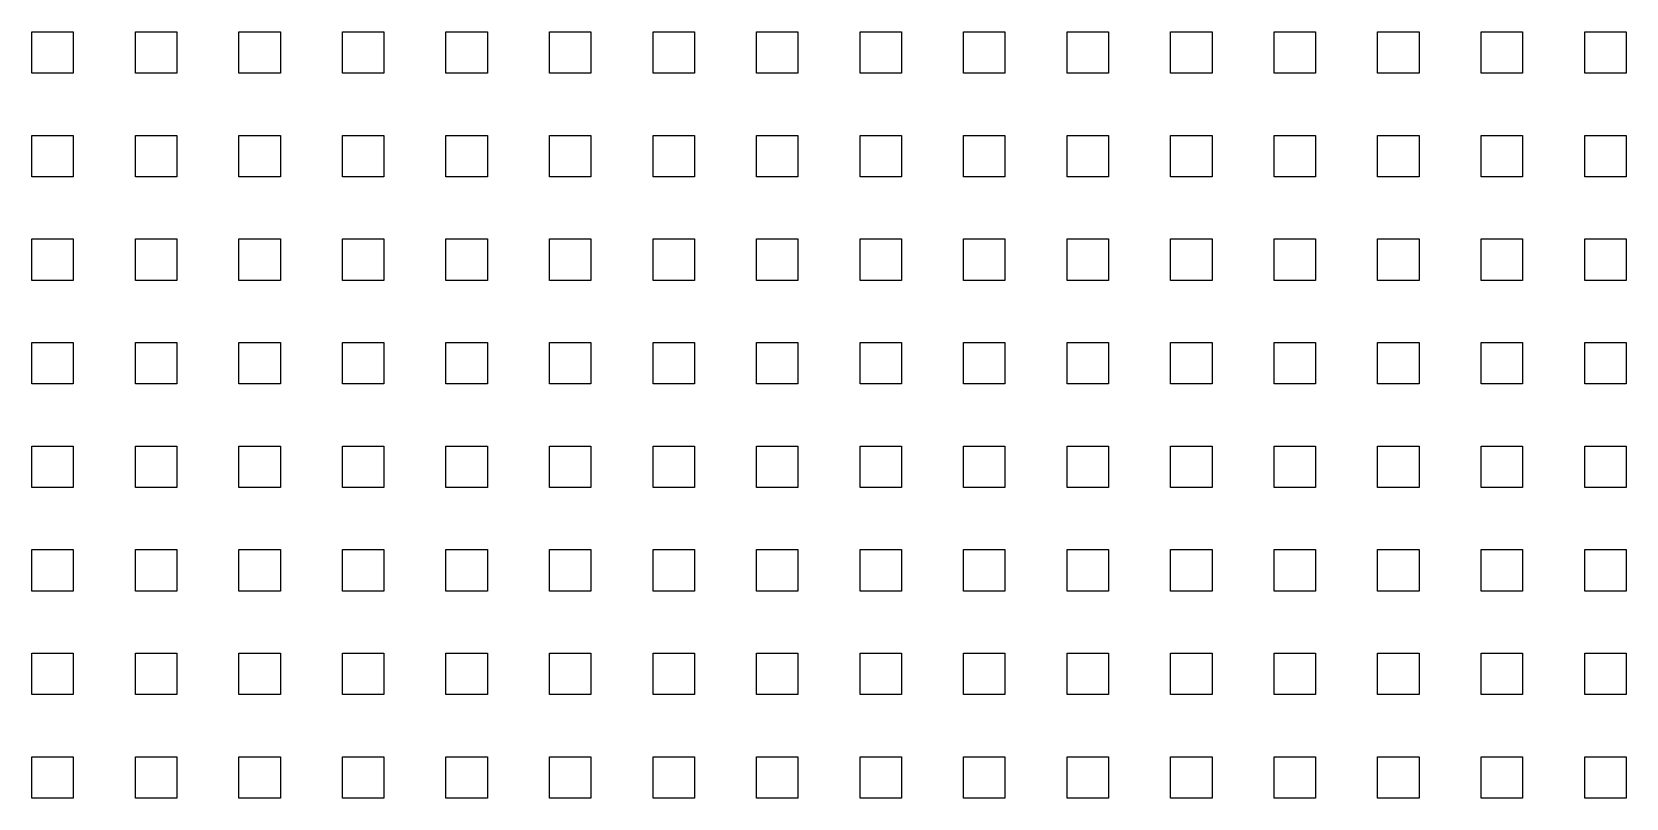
# Model space of a CAD drawing. Extents: x 0 to 780, y -350 to 670.
# Drawn here: x 540 to 547.7, y 461.5 to 465.2 of the extents above; entities that cross this region are included whole.
import ezdxf

# ---------------------------------------------------------------- set-up
doc = ezdxf.new("R2010")
doc.units = 0
for name, color, linetype in [('layer001', 2, 'CONTINUOUS'), ('layer002', 3, 'CONTINUOUS'), ('layer003', 4, 'CONTINUOUS'), ('layer005', 6, 'CONTINUOUS'), ('layer006', 7, 'CONTINUOUS'), ('layer007', 8, 'CONTINUOUS'), ('layer008', 9, 'CONTINUOUS'), ('layer013', 14, 'CONTINUOUS'), ('layer014', 15, 'CONTINUOUS'), ('layer017', 18, 'CONTINUOUS'), ('layer020', 21, 'CONTINUOUS'), ('layer021', 22, 'CONTINUOUS'), ('layer023', 24, 'CONTINUOUS'), ('layer025', 26, 'CONTINUOUS'), ('layer029', 30, 'CONTINUOUS'), ('layer032', 33, 'CONTINUOUS'), ('layer033', 34, 'CONTINUOUS'), ('layer034', 35, 'CONTINUOUS'), ('layer035', 36, 'CONTINUOUS'), ('layer037', 38, 'CONTINUOUS'), ('layer038', 39, 'CONTINUOUS'), ('layer039', 40, 'CONTINUOUS'), ('layer041', 42, 'CONTINUOUS'), ('layer043', 44, 'CONTINUOUS'), ('layer046', 47, 'CONTINUOUS'), ('layer047', 48, 'CONTINUOUS'), ('layer048', 49, 'CONTINUOUS'), ('layer049', 50, 'CONTINUOUS'), ('layer050', 51, 'CONTINUOUS'), ('layer051', 52, 'CONTINUOUS'), ('layer052', 53, 'CONTINUOUS'), ('layer053', 54, 'CONTINUOUS'), ('layer054', 55, 'CONTINUOUS'), ('layer057', 58, 'CONTINUOUS'), ('layer058', 59, 'CONTINUOUS'), ('layer059', 60, 'CONTINUOUS'), ('layer060', 61, 'CONTINUOUS'), ('layer061', 62, 'CONTINUOUS'), ('layer062', 63, 'CONTINUOUS'), ('layer063', 64, 'CONTINUOUS'), ('layer070', 71, 'CONTINUOUS'), ('layer071', 72, 'CONTINUOUS'), ('layer072', 73, 'CONTINUOUS'), ('layer073', 74, 'CONTINUOUS'), ('layer074', 75, 'CONTINUOUS'), ('layer075', 76, 'CONTINUOUS'), ('layer077', 78, 'CONTINUOUS'), ('layer079', 80, 'CONTINUOUS'), ('layer080', 81, 'CONTINUOUS'), ('layer081', 82, 'CONTINUOUS'), ('layer082', 83, 'CONTINUOUS'), ('layer083', 84, 'CONTINUOUS'), ('layer084', 85, 'CONTINUOUS'), ('layer086', 87, 'CONTINUOUS'), ('layer087', 88, 'CONTINUOUS'), ('layer088', 89, 'CONTINUOUS'), ('layer089', 90, 'CONTINUOUS'), ('layer090', 91, 'CONTINUOUS'), ('layer091', 92, 'CONTINUOUS'), ('layer092', 93, 'CONTINUOUS'), ('layer094', 95, 'CONTINUOUS'), ('layer099', 100, 'CONTINUOUS'), ('layer100', 101, 'CONTINUOUS'), ('layer102', 103, 'CONTINUOUS'), ('layer103', 104, 'CONTINUOUS'), ('layer105', 106, 'CONTINUOUS'), ('layer106', 107, 'CONTINUOUS'), ('layer107', 108, 'CONTINUOUS'), ('layer108', 109, 'CONTINUOUS'), ('layer110', 111, 'CONTINUOUS'), ('layer113', 114, 'CONTINUOUS'), ('layer115', 116, 'CONTINUOUS'), ('layer116', 117, 'CONTINUOUS'), ('layer120', 121, 'CONTINUOUS'), ('layer121', 122, 'CONTINUOUS'), ('layer123', 124, 'CONTINUOUS'), ('layer124', 125, 'CONTINUOUS'), ('layer125', 126, 'CONTINUOUS'), ('layer126', 127, 'CONTINUOUS'), ('layer127', 128, 'CONTINUOUS')]:
    doc.layers.add(name, color=color, linetype=linetype)

# ---------------------------------------------------------------- blocks, each defined once
blk = doc.blocks.new('gs_matrix_1um_random')
at = {"layer": 'layer001'}
for points in [[(543, 464.5), (543, 464.7), (543.2, 464.7), (543.2, 464.5)], [(545.5, 464.5), (545.5, 464.7), (545.7, 464.7), (545.7, 464.5)], [(545.5, 463), (545.5, 463.2), (545.7, 463.2), (545.7, 463)], [(546, 462.5), (546, 462.7), (546.2, 462.7), (546.2, 462.5)]]:
    blk.add_lwpolyline(points, close=True, dxfattribs=at)
at = {"layer": 'layer002'}
for points in [[(541.5, 464.5), (541.5, 464.7), (541.7, 464.7), (541.7, 464.5)], [(545, 463.5), (545, 463.7), (545.2, 463.7), (545.2, 463.5)]]:
    blk.add_lwpolyline(points, close=True, dxfattribs=at)
at = {"layer": 'layer003'}
for points in [[(541, 463), (541, 463.2), (541.2, 463.2), (541.2, 463)], [(545.5, 462.5), (545.5, 462.7), (545.7, 462.7), (545.7, 462.5)], [(540.5, 462), (540.5, 462.2), (540.7, 462.2), (540.7, 462)]]:
    blk.add_lwpolyline(points, close=True, dxfattribs=at)
at = {"layer": 'layer005'}
blk.add_lwpolyline([(547, 462.5), (547, 462.7), (547.2, 462.7), (547.2, 462.5)], close=True, dxfattribs=at)
at = {"layer": 'layer006'}
blk.add_lwpolyline([(546.5, 463.5), (546.5, 463.7), (546.7, 463.7), (546.7, 463.5)], close=True, dxfattribs=at)
at = {"layer": 'layer007'}
blk.add_lwpolyline([(541.5, 462.5), (541.5, 462.7), (541.7, 462.7), (541.7, 462.5)], close=True, dxfattribs=at)
at = {"layer": 'layer008'}
blk.add_lwpolyline([(544, 463), (544, 463.2), (544.2, 463.2), (544.2, 463)], close=True, dxfattribs=at)
at = {"layer": 'layer013'}
for points in [[(542.5, 463), (542.5, 463.2), (542.7, 463.2), (542.7, 463)], [(546, 462), (546, 462.2), (546.2, 462.2), (546.2, 462)]]:
    blk.add_lwpolyline(points, close=True, dxfattribs=at)
at = {"layer": 'layer014'}
for points in [[(541.5, 465), (541.5, 465.2), (541.7, 465.2), (541.7, 465)], [(547.5, 464), (547.5, 464.2), (547.7, 464.2), (547.7, 464)], [(547.5, 462), (547.5, 462.2), (547.7, 462.2), (547.7, 462)]]:
    blk.add_lwpolyline(points, close=True, dxfattribs=at)
at = {"layer": 'layer017'}
for points in [[(540.5, 463), (540.5, 463.2), (540.7, 463.2), (540.7, 463)], [(542.5, 462), (542.5, 462.2), (542.7, 462.2), (542.7, 462)]]:
    blk.add_lwpolyline(points, close=True, dxfattribs=at)
at = {"layer": 'layer020'}
for points in [[(543.5, 465), (543.5, 465.2), (543.7, 465.2), (543.7, 465)], [(547, 464.5), (547, 464.7), (547.2, 464.7), (547.2, 464.5)], [(547, 463.5), (547, 463.7), (547.2, 463.7), (547.2, 463.5)]]:
    blk.add_lwpolyline(points, close=True, dxfattribs=at)
at = {"layer": 'layer021'}
for points in [[(542, 464.5), (542, 464.7), (542.2, 464.7), (542.2, 464.5)], [(541, 464), (541, 464.2), (541.2, 464.2), (541.2, 464)]]:
    blk.add_lwpolyline(points, close=True, dxfattribs=at)
at = {"layer": 'layer023'}
for points in [[(541, 464.5), (541, 464.7), (541.2, 464.7), (541.2, 464.5)], [(546.5, 461.5), (546.5, 461.7), (546.7, 461.7), (546.7, 461.5)]]:
    blk.add_lwpolyline(points, close=True, dxfattribs=at)
at = {"layer": 'layer025'}
blk.add_lwpolyline([(547, 461.5), (547, 461.7), (547.2, 461.7), (547.2, 461.5)], close=True, dxfattribs=at)
at = {"layer": 'layer029'}
blk.add_lwpolyline([(544.5, 464.5), (544.5, 464.7), (544.7, 464.7), (544.7, 464.5)], close=True, dxfattribs=at)
at = {"layer": 'layer032'}
blk.add_lwpolyline([(547.5, 464.5), (547.5, 464.7), (547.7, 464.7), (547.7, 464.5)], close=True, dxfattribs=at)
at = {"layer": 'layer033'}
blk.add_lwpolyline([(544, 462), (544, 462.2), (544.2, 462.2), (544.2, 462)], close=True, dxfattribs=at)
at = {"layer": 'layer034'}
blk.add_lwpolyline([(542.5, 462.5), (542.5, 462.7), (542.7, 462.7), (542.7, 462.5)], close=True, dxfattribs=at)
at = {"layer": 'layer035'}
blk.add_lwpolyline([(544, 462.5), (544, 462.7), (544.2, 462.7), (544.2, 462.5)], close=True, dxfattribs=at)
at = {"layer": 'layer037'}
blk.add_lwpolyline([(545, 464.5), (545, 464.7), (545.2, 464.7), (545.2, 464.5)], close=True, dxfattribs=at)
at = {"layer": 'layer038'}
blk.add_lwpolyline([(540, 463), (540, 463.2), (540.2, 463.2), (540.2, 463)], close=True, dxfattribs=at)
at = {"layer": 'layer039'}
blk.add_lwpolyline([(543, 461.5), (543, 461.7), (543.2, 461.7), (543.2, 461.5)], close=True, dxfattribs=at)
at = {"layer": 'layer041'}
blk.add_lwpolyline([(545, 464), (545, 464.2), (545.2, 464.2), (545.2, 464)], close=True, dxfattribs=at)
at = {"layer": 'layer043'}
for points in [[(540.5, 462.5), (540.5, 462.7), (540.7, 462.7), (540.7, 462.5)], [(543.5, 462), (543.5, 462.2), (543.7, 462.2), (543.7, 462)]]:
    blk.add_lwpolyline(points, close=True, dxfattribs=at)
at = {"layer": 'layer046'}
for points in [[(541, 463.5), (541, 463.7), (541.2, 463.7), (541.2, 463.5)], [(542, 462.5), (542, 462.7), (542.2, 462.7), (542.2, 462.5)]]:
    blk.add_lwpolyline(points, close=True, dxfattribs=at)
at = {"layer": 'layer047'}
blk.add_lwpolyline([(547, 462), (547, 462.2), (547.2, 462.2), (547.2, 462)], close=True, dxfattribs=at)
at = {"layer": 'layer048'}
blk.add_lwpolyline([(543, 464), (543, 464.2), (543.2, 464.2), (543.2, 464)], close=True, dxfattribs=at)
at = {"layer": 'layer049'}
blk.add_lwpolyline([(544.5, 462.5), (544.5, 462.7), (544.7, 462.7), (544.7, 462.5)], close=True, dxfattribs=at)
at = {"layer": 'layer050'}
for points in [[(542, 463.5), (542, 463.7), (542.2, 463.7), (542.2, 463.5)], [(546, 463.5), (546, 463.7), (546.2, 463.7), (546.2, 463.5)]]:
    blk.add_lwpolyline(points, close=True, dxfattribs=at)
at = {"layer": 'layer051'}
blk.add_lwpolyline([(540.5, 465), (540.5, 465.2), (540.7, 465.2), (540.7, 465)], close=True, dxfattribs=at)
at = {"layer": 'layer052'}
for points in [[(542.5, 464.5), (542.5, 464.7), (542.7, 464.7), (542.7, 464.5)], [(545, 463), (545, 463.2), (545.2, 463.2), (545.2, 463)], [(546, 461.5), (546, 461.7), (546.2, 461.7), (546.2, 461.5)]]:
    blk.add_lwpolyline(points, close=True, dxfattribs=at)
at = {"layer": 'layer053'}
for points in [[(547.5, 462.5), (547.5, 462.7), (547.7, 462.7), (547.7, 462.5)], [(541, 462), (541, 462.2), (541.2, 462.2), (541.2, 462)]]:
    blk.add_lwpolyline(points, close=True, dxfattribs=at)
at = {"layer": 'layer054'}
blk.add_lwpolyline([(543, 463.5), (543, 463.7), (543.2, 463.7), (543.2, 463.5)], close=True, dxfattribs=at)
at = {"layer": 'layer057'}
blk.add_lwpolyline([(540.5, 464), (540.5, 464.2), (540.7, 464.2), (540.7, 464)], close=True, dxfattribs=at)
at = {"layer": 'layer058'}
blk.add_lwpolyline([(544, 464), (544, 464.2), (544.2, 464.2), (544.2, 464)], close=True, dxfattribs=at)
at = {"layer": 'layer059'}
for points in [[(546.5, 464.5), (546.5, 464.7), (546.7, 464.7), (546.7, 464.5)], [(546.5, 464), (546.5, 464.2), (546.7, 464.2), (546.7, 464)], [(542, 463), (542, 463.2), (542.2, 463.2), (542.2, 463)], [(547.5, 463), (547.5, 463.2), (547.7, 463.2), (547.7, 463)]]:
    blk.add_lwpolyline(points, close=True, dxfattribs=at)
at = {"layer": 'layer060'}
blk.add_lwpolyline([(543, 465), (543, 465.2), (543.2, 465.2), (543.2, 465)], close=True, dxfattribs=at)
at = {"layer": 'layer061'}
for points in [[(540, 463.5), (540, 463.7), (540.2, 463.7), (540.2, 463.5)], [(540.5, 463.5), (540.5, 463.7), (540.7, 463.7), (540.7, 463.5)], [(541.5, 463.5), (541.5, 463.7), (541.7, 463.7), (541.7, 463.5)], [(545, 462), (545, 462.2), (545.2, 462.2), (545.2, 462)], [(542.5, 461.5), (542.5, 461.7), (542.7, 461.7), (542.7, 461.5)]]:
    blk.add_lwpolyline(points, close=True, dxfattribs=at)
at = {"layer": 'layer062'}
blk.add_lwpolyline([(542, 462), (542, 462.2), (542.2, 462.2), (542.2, 462)], close=True, dxfattribs=at)
at = {"layer": 'layer063'}
for points in [[(546, 464.5), (546, 464.7), (546.2, 464.7), (546.2, 464.5)], [(544, 463.5), (544, 463.7), (544.2, 463.7), (544.2, 463.5)]]:
    blk.add_lwpolyline(points, close=True, dxfattribs=at)
at = {"layer": 'layer070'}
blk.add_lwpolyline([(540, 462.5), (540, 462.7), (540.2, 462.7), (540.2, 462.5)], close=True, dxfattribs=at)
at = {"layer": 'layer071'}
for points in [[(542.5, 465), (542.5, 465.2), (542.7, 465.2), (542.7, 465)], [(540, 461.5), (540, 461.7), (540.2, 461.7), (540.2, 461.5)]]:
    blk.add_lwpolyline(points, close=True, dxfattribs=at)
at = {"layer": 'layer072'}
blk.add_lwpolyline([(547.5, 463.5), (547.5, 463.7), (547.7, 463.7), (547.7, 463.5)], close=True, dxfattribs=at)
at = {"layer": 'layer073'}
blk.add_lwpolyline([(544.5, 462), (544.5, 462.2), (544.7, 462.2), (544.7, 462)], close=True, dxfattribs=at)
at = {"layer": 'layer074'}
for points in [[(546, 465), (546, 465.2), (546.2, 465.2), (546.2, 465)], [(546.5, 465), (546.5, 465.2), (546.7, 465.2), (546.7, 465)]]:
    blk.add_lwpolyline(points, close=True, dxfattribs=at)
at = {"layer": 'layer075'}
blk.add_lwpolyline([(540, 464), (540, 464.2), (540.2, 464.2), (540.2, 464)], close=True, dxfattribs=at)
at = {"layer": 'layer077'}
for points in [[(543, 462.5), (543, 462.7), (543.2, 462.7), (543.2, 462.5)], [(540.5, 461.5), (540.5, 461.7), (540.7, 461.7), (540.7, 461.5)]]:
    blk.add_lwpolyline(points, close=True, dxfattribs=at)
at = {"layer": 'layer079'}
for points in [[(547, 464), (547, 464.2), (547.2, 464.2), (547.2, 464)], [(544, 461.5), (544, 461.7), (544.2, 461.7), (544.2, 461.5)]]:
    blk.add_lwpolyline(points, close=True, dxfattribs=at)
at = {"layer": 'layer080'}
blk.add_lwpolyline([(543.5, 462.5), (543.5, 462.7), (543.7, 462.7), (543.7, 462.5)], close=True, dxfattribs=at)
at = {"layer": 'layer081'}
blk.add_lwpolyline([(545, 461.5), (545, 461.7), (545.2, 461.7), (545.2, 461.5)], close=True, dxfattribs=at)
at = {"layer": 'layer082'}
blk.add_lwpolyline([(545, 465), (545, 465.2), (545.2, 465.2), (545.2, 465)], close=True, dxfattribs=at)
at = {"layer": 'layer083'}
blk.add_lwpolyline([(546, 463), (546, 463.2), (546.2, 463.2), (546.2, 463)], close=True, dxfattribs=at)
at = {"layer": 'layer084'}
blk.add_lwpolyline([(543.5, 461.5), (543.5, 461.7), (543.7, 461.7), (543.7, 461.5)], close=True, dxfattribs=at)
at = {"layer": 'layer086'}
for points in [[(545.5, 465), (545.5, 465.2), (545.7, 465.2), (545.7, 465)], [(541, 461.5), (541, 461.7), (541.2, 461.7), (541.2, 461.5)]]:
    blk.add_lwpolyline(points, close=True, dxfattribs=at)
at = {"layer": 'layer087'}
for points in [[(547, 465), (547, 465.2), (547.2, 465.2), (547.2, 465)], [(543.5, 464.5), (543.5, 464.7), (543.7, 464.7), (543.7, 464.5)]]:
    blk.add_lwpolyline(points, close=True, dxfattribs=at)
at = {"layer": 'layer088'}
for points in [[(542.5, 464), (542.5, 464.2), (542.7, 464.2), (542.7, 464)], [(541.5, 463), (541.5, 463.2), (541.7, 463.2), (541.7, 463)], [(547.5, 461.5), (547.5, 461.7), (547.7, 461.7), (547.7, 461.5)]]:
    blk.add_lwpolyline(points, close=True, dxfattribs=at)
at = {"layer": 'layer089'}
for points in [[(544.5, 463), (544.5, 463.2), (544.7, 463.2), (544.7, 463)], [(543, 462), (543, 462.2), (543.2, 462.2), (543.2, 462)]]:
    blk.add_lwpolyline(points, close=True, dxfattribs=at)
at = {"layer": 'layer090'}
blk.add_lwpolyline([(543.5, 464), (543.5, 464.2), (543.7, 464.2), (543.7, 464)], close=True, dxfattribs=at)
at = {"layer": 'layer091'}
for points in [[(546, 464), (546, 464.2), (546.2, 464.2), (546.2, 464)], [(546.5, 463), (546.5, 463.2), (546.7, 463.2), (546.7, 463)]]:
    blk.add_lwpolyline(points, close=True, dxfattribs=at)
at = {"layer": 'layer092'}
for points in [[(541, 465), (541, 465.2), (541.2, 465.2), (541.2, 465)], [(541.5, 462), (541.5, 462.2), (541.7, 462.2), (541.7, 462)]]:
    blk.add_lwpolyline(points, close=True, dxfattribs=at)
at = {"layer": 'layer094'}
blk.add_lwpolyline([(546.5, 462), (546.5, 462.2), (546.7, 462.2), (546.7, 462)], close=True, dxfattribs=at)
at = {"layer": 'layer099'}
for points in [[(540, 464.5), (540, 464.7), (540.2, 464.7), (540.2, 464.5)], [(545.5, 462), (545.5, 462.2), (545.7, 462.2), (545.7, 462)]]:
    blk.add_lwpolyline(points, close=True, dxfattribs=at)
at = {"layer": 'layer100'}
blk.add_lwpolyline([(545.5, 463.5), (545.5, 463.7), (545.7, 463.7), (545.7, 463.5)], close=True, dxfattribs=at)
at = {"layer": 'layer102'}
for points in [[(540, 465), (540, 465.2), (540.2, 465.2), (540.2, 465)], [(544, 465), (544, 465.2), (544.2, 465.2), (544.2, 465)]]:
    blk.add_lwpolyline(points, close=True, dxfattribs=at)
at = {"layer": 'layer103'}
for points in [[(540.5, 464.5), (540.5, 464.7), (540.7, 464.7), (540.7, 464.5)], [(545, 462.5), (545, 462.7), (545.2, 462.7), (545.2, 462.5)]]:
    blk.add_lwpolyline(points, close=True, dxfattribs=at)
at = {"layer": 'layer105'}
blk.add_lwpolyline([(540, 462), (540, 462.2), (540.2, 462.2), (540.2, 462)], close=True, dxfattribs=at)
at = {"layer": 'layer106'}
blk.add_lwpolyline([(542, 465), (542, 465.2), (542.2, 465.2), (542.2, 465)], close=True, dxfattribs=at)
at = {"layer": 'layer107'}
for points in [[(544, 464.5), (544, 464.7), (544.2, 464.7), (544.2, 464.5)], [(542, 464), (542, 464.2), (542.2, 464.2), (542.2, 464)], [(542.5, 463.5), (542.5, 463.7), (542.7, 463.7), (542.7, 463.5)]]:
    blk.add_lwpolyline(points, close=True, dxfattribs=at)
at = {"layer": 'layer108'}
blk.add_lwpolyline([(544.5, 461.5), (544.5, 461.7), (544.7, 461.7), (544.7, 461.5)], close=True, dxfattribs=at)
at = {"layer": 'layer110'}
for points in [[(547, 463), (547, 463.2), (547.2, 463.2), (547.2, 463)], [(545.5, 461.5), (545.5, 461.7), (545.7, 461.7), (545.7, 461.5)]]:
    blk.add_lwpolyline(points, close=True, dxfattribs=at)
at = {"layer": 'layer113'}
blk.add_lwpolyline([(543, 463), (543, 463.2), (543.2, 463.2), (543.2, 463)], close=True, dxfattribs=at)
at = {"layer": 'layer115'}
blk.add_lwpolyline([(543.5, 463.5), (543.5, 463.7), (543.7, 463.7), (543.7, 463.5)], close=True, dxfattribs=at)
at = {"layer": 'layer116'}
blk.add_lwpolyline([(547.5, 465), (547.5, 465.2), (547.7, 465.2), (547.7, 465)], close=True, dxfattribs=at)
at = {"layer": 'layer120'}
for points in [[(544.5, 463.5), (544.5, 463.7), (544.7, 463.7), (544.7, 463.5)], [(542, 461.5), (542, 461.7), (542.2, 461.7), (542.2, 461.5)]]:
    blk.add_lwpolyline(points, close=True, dxfattribs=at)
at = {"layer": 'layer121'}
for points in [[(544.5, 465), (544.5, 465.2), (544.7, 465.2), (544.7, 465)], [(543.5, 463), (543.5, 463.2), (543.7, 463.2), (543.7, 463)]]:
    blk.add_lwpolyline(points, close=True, dxfattribs=at)
at = {"layer": 'layer123'}
blk.add_lwpolyline([(541.5, 461.5), (541.5, 461.7), (541.7, 461.7), (541.7, 461.5)], close=True, dxfattribs=at)
at = {"layer": 'layer124'}
for points in [[(541.5, 464), (541.5, 464.2), (541.7, 464.2), (541.7, 464)], [(541, 462.5), (541, 462.7), (541.2, 462.7), (541.2, 462.5)]]:
    blk.add_lwpolyline(points, close=True, dxfattribs=at)
at = {"layer": 'layer125'}
blk.add_lwpolyline([(546.5, 462.5), (546.5, 462.7), (546.7, 462.7), (546.7, 462.5)], close=True, dxfattribs=at)
at = {"layer": 'layer126'}
blk.add_lwpolyline([(544.5, 464), (544.5, 464.2), (544.7, 464.2), (544.7, 464)], close=True, dxfattribs=at)
at = {"layer": 'layer127'}
blk.add_lwpolyline([(545.5, 464), (545.5, 464.2), (545.7, 464.2), (545.7, 464)], close=True, dxfattribs=at)

msp = doc.modelspace()

# ---------------------------------------------------------------- block references
msp.add_blockref('gs_matrix_1um_random', (0, 0))

doc.saveas('drawing.dxf')
